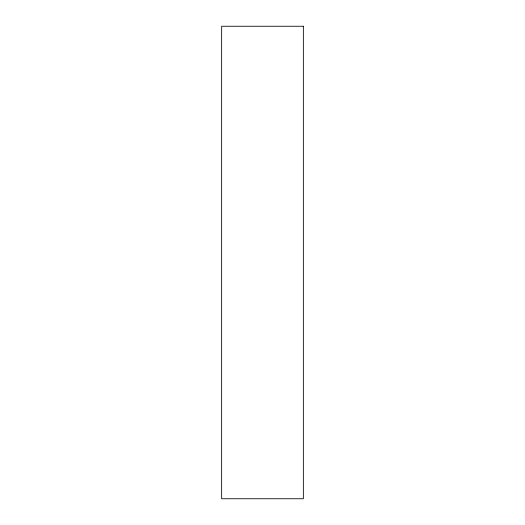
<?xml version="1.0" encoding="UTF-8"?>
<svg xmlns="http://www.w3.org/2000/svg" width="525" height="525" viewBox="0 0 525 525"><rect width="100%" height="100%" fill="white"/><g stroke="black" fill="none" stroke-linecap="round" stroke-linejoin="round"><path stroke-width="0.79" d="M303.352 26.25L221.648 26.25L221.648 498.75L303.352 498.75L303.352 26.25"/></g></svg>
